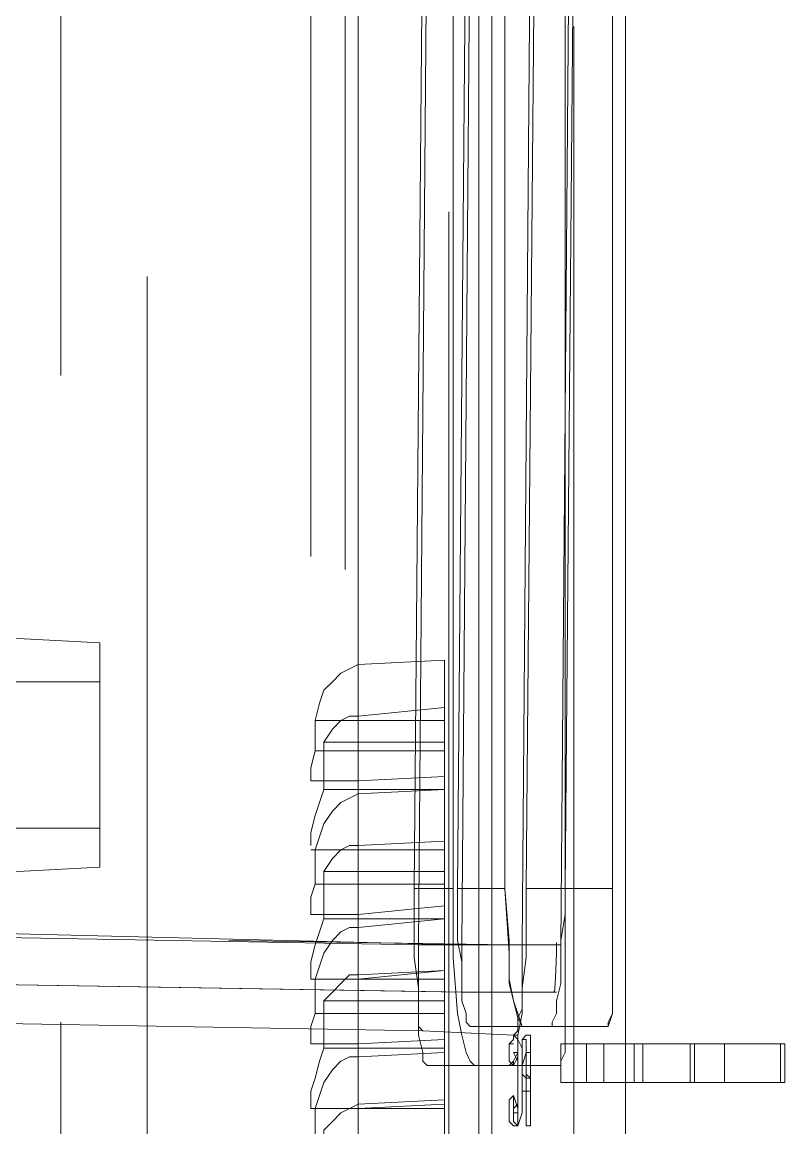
# Model space of a CAD drawing. Header units: millimetres. Extents: x 2788 to 2954, y 1337 to 1391.
# Drawn here: x 2903.5231 to 2903.7104, y 1348.52 to 1348.7914 of the extents above; entities that cross this region are included whole.
import ezdxf

# ---------------------------------------------------------------- set-up
doc = ezdxf.new("R2010")
doc.units = ezdxf.units.MM
doc.layers.add('PDF_0', color=7, linetype='Continuous')

msp = doc.modelspace()

# ---------------------------------------------------------------- linework, layer by layer
at = {"layer": 'PDF_0', "lineweight": 15}
msp.add_lwpolyline([(2902.91875, 1348.53056, 0.3159), (2902.92721, 1348.51944), (2902.92721, 1348.30565), (2902.92721, 1348.30248), (2902.94944, 1348.30248), (2902.94944, 1348.30565), (2902.94944, 1348.36175), (2903.52202, 1348.36175), (2903.52202, 1348.30354), (2903.52202, 1348.30248), (2903.60563, 1348.30248), (2903.60563, 1348.30354), (2903.60563, 1350.37477), (2903.60563, 1350.37688), (2903.52202, 1350.37688), (2903.52202, 1350.37477), (2903.52202, 1350.3155), (2902.94944, 1350.3155), (2902.94944, 1350.37265), (2902.94944, 1350.37688), (2902.92721, 1350.37688), (2902.92721, 1350.37265), (2902.92721, 1350.15992, 0.3159), (2902.91875, 1350.1488)], format="xyb", dxfattribs=at)
for points in [[(2903.67019, 1348.43054), (2903.67019, 1348.42948), (2903.67019, 1348.42631), (2903.67019, 1348.41466), (2903.67019, 1348.40937), (2903.67019, 1348.37021), (2903.67019, 1348.32153), (2903.64373, 1348.32153), (2903.64161, 1348.32364), (2903.64055, 1348.32682), (2903.64055, 1348.33105), (2903.6395, 1348.34269), (2903.63844, 1348.35645), (2903.63844, 1350.24035), (2903.6395, 1350.25517), (2903.64055, 1350.26787), (2903.64055, 1350.2721), (2903.64161, 1350.27634), (2903.64267, 1350.27845), (2903.64373, 1350.27845)], [(2903.67125, 1348.54061), (2903.67125, 1350.26364)], [(2903.63844, 1350.24035), (2903.63738, 1350.24035), (2903.63526, 1350.24035), (2903.63526, 1348.35645), (2903.63738, 1348.35645), (2903.63844, 1348.35645)], [(2903.64373, 1348.55119), (2903.64267, 1348.55649), (2903.64267, 1348.56284), (2903.64161, 1348.57871), (2903.64161, 1348.78404), (2903.64161, 1348.94491), (2903.64161, 1348.95549), (2903.64267, 1348.96607), (2903.64373, 1348.97348), (2903.64479, 1348.97666)], [(2903.65855, 1348.95655), (2903.64267, 1348.95655), (2903.65855, 1348.95655), (2903.65537, 1348.56495), (2903.64267, 1348.56495), (2903.65537, 1348.56495)], [(2903.66807, 1348.94491), (2903.66807, 1348.73958), (2903.66807, 1348.57871), (2903.66807, 1348.56601), (2903.66807, 1348.55543), (2903.66807, 1348.55119), (2903.66807, 1348.54802), (2903.66701, 1348.54484), (2903.64585, 1348.54484), (2903.64479, 1348.54802), (2903.64373, 1348.55119), (2903.64267, 1348.55543), (2903.64267, 1348.56601), (2903.64161, 1348.57871), (2903.64161, 1348.78404), (2903.64161, 1348.94491)], [(2903.66701, 1348.54484), (2903.66701, 1348.5459), (2903.66807, 1348.54802), (2903.66807, 1348.55119), (2903.66807, 1348.55543), (2903.66807, 1348.56601), (2903.66807, 1348.57871), (2903.65643, 1348.57871), (2903.65643, 1348.57236), (2903.65537, 1348.56601), (2903.65537, 1348.56072), (2903.65537, 1348.55543), (2903.65431, 1348.55119), (2903.65431, 1348.54802), (2903.65325, 1348.5459), (2903.65325, 1348.54484), (2903.65325, 1348.5459), (2903.65431, 1348.54802), (2903.65431, 1348.55119), (2903.65537, 1348.55543), (2903.65537, 1348.56072), (2903.65537, 1348.56601), (2903.65643, 1348.57236), (2903.65643, 1348.57871), (2903.6596, 1348.94491)], [(2903.66807, 1348.94491), (2903.66807, 1348.73958), (2903.66807, 1348.57871)], [(2903.60563, 1348.60517), (2903.62679, 1348.60623), (2903.62679, 1348.59035), (2903.60563, 1348.5893)], [(2903.62679, 1348.60305), (2903.60563, 1348.60305)], [(2903.60563, 1348.57236), (2903.62679, 1348.57448), (2903.62679, 1348.5586), (2903.60563, 1348.55649)], [(2903.62679, 1348.5713), (2903.60563, 1348.5713)], [(2903.65431, 1348.55331), (2903.64373, 1348.55331)], [(2903.60563, 1348.54061), (2903.62679, 1348.54167), (2903.62679, 1348.52579), (2903.60563, 1348.52473)], [(2903.62679, 1348.53955), (2903.60563, 1348.53955)], [(2903.66595, 1348.53108), (2903.68712, 1348.53108), (2903.70935, 1348.53108), (2903.71041, 1348.53108), (2903.71041, 1348.54061), (2903.70935, 1348.54061), (2903.68712, 1348.54061), (2903.66595, 1348.54061)], [(2903.68712, 1348.54061), (2903.68712, 1348.53108)], [(2903.70935, 1348.54061), (2903.70935, 1348.53108)], [(2903.71041, 1348.54061), (2903.71041, 1348.53108)], [(2903.67019, 1348.42948), (2903.67125, 1348.43054), (2903.67125, 1348.53108)]]:
    msp.add_lwpolyline(points, dxfattribs=at)
at = {"layer": 'PDF_0', "lineweight": 0}
for points in [[(2903.5326, 1349.02217), (2903.5326, 1348.70466)], [(2903.49238, 1348.55119), (2903.49556, 1348.54696), (2903.49979, 1348.5459), (2903.6215, 1348.54379), (2903.62044, 1348.54484), (2903.62044, 1348.54696), (2903.62044, 1348.55014), (2903.62044, 1348.55331), (2903.62044, 1348.55754), (2903.62044, 1348.56072), (2903.62044, 1348.56495), (2903.62362, 1348.95655), (2903.64902, 1348.95655), (2903.64902, 1348.96184), (2903.64902, 1348.96502), (2903.64902, 1348.96925), (2903.64902, 1348.97243), (2903.64902, 1348.9756), (2903.64902, 1348.97772), (2903.64796, 1348.97878), (2903.64479, 1348.97878), (2903.64161, 1348.97878), (2903.64055, 1348.97878)], [(2903.59399, 1348.97772), (2903.59399, 1348.66021)], [(2903.60245, 1348.97454), (2903.60245, 1348.65703)], [(2903.64267, 1348.96925), (2903.63526, 1348.96819), (2903.6342, 1348.96607), (2903.6342, 1348.96502), (2903.6342, 1348.9629), (2903.6342, 1348.96078), (2903.6342, 1348.95867), (2903.6342, 1348.95655), (2903.63103, 1348.56495), (2903.63103, 1348.56284), (2903.63103, 1348.56072), (2903.63103, 1348.5586), (2903.63103, 1348.55649), (2903.63103, 1348.55543), (2903.63103, 1348.55437), (2903.63103, 1348.55331), (2903.63209, 1348.55331), (2903.64373, 1348.55331)], [(2903.64373, 1348.52368), (2903.64373, 1348.52473), (2903.64479, 1348.52579), (2903.64479, 1348.53108), (2903.64479, 1348.53955), (2903.64479, 1348.54167), (2903.64373, 1348.54273), (2903.64479, 1348.54379), (2903.64479, 1348.54484), (2903.64479, 1348.54696), (2903.64585, 1348.54908), (2903.64585, 1348.55331), (2903.64585, 1348.55649), (2903.64585, 1348.56072), (2903.64585, 1348.56495), (2903.64902, 1348.95655), (2903.62362, 1348.95655)], [(2903.62891, 1348.57871), (2903.61939, 1348.57871), (2903.61939, 1348.57024), (2903.61939, 1348.56178), (2903.62044, 1348.55437), (2903.62044, 1348.54802), (2903.62044, 1348.54273), (2903.6215, 1348.53849), (2903.6215, 1348.53638), (2903.62256, 1348.53532), (2903.6215, 1348.53638), (2903.6215, 1348.53849), (2903.62044, 1348.54273), (2903.62044, 1348.54802), (2903.62044, 1348.55437), (2903.61939, 1348.56178), (2903.61939, 1348.57024), (2903.61939, 1348.57871), (2903.62256, 1348.94491)], [(2903.62891, 1348.94491), (2903.62891, 1348.73958), (2903.62891, 1348.57871), (2903.62891, 1348.56178), (2903.62997, 1348.54802), (2903.63103, 1348.54273), (2903.63209, 1348.53849), (2903.63315, 1348.53638), (2903.6342, 1348.53532), (2903.62256, 1348.53532)], [(2903.65643, 1348.94491), (2903.65643, 1348.78404), (2903.65643, 1348.57871), (2903.65643, 1348.56178), (2903.65643, 1348.54802), (2903.65643, 1348.54273), (2903.65643, 1348.53849), (2903.65537, 1348.53638), (2903.65537, 1348.53532), (2903.6342, 1348.53532), (2903.63315, 1348.53638), (2903.63209, 1348.53849), (2903.63103, 1348.54273), (2903.62997, 1348.54802), (2903.62891, 1348.56178), (2903.62891, 1348.57871), (2903.62891, 1348.73958), (2903.62891, 1348.94491)], [(2903.63315, 1348.94491), (2903.62997, 1348.57871), (2903.62997, 1348.57236), (2903.62997, 1348.56601), (2903.63103, 1348.56072), (2903.63103, 1348.55543), (2903.63103, 1348.55119), (2903.63209, 1348.54802), (2903.63209, 1348.5459), (2903.63315, 1348.54484), (2903.64585, 1348.54484), (2903.64479, 1348.54696), (2903.64373, 1348.55119)], [(2903.65643, 1348.94491), (2903.65643, 1348.78404), (2903.65643, 1348.57871), (2903.6469, 1348.57871), (2903.65008, 1348.94491)], [(2903.62679, 1348.91845), (2903.60563, 1348.91633), (2903.60563, 1348.63375), (2903.60351, 1348.63269), (2903.60139, 1348.63163), (2903.59928, 1348.62951), (2903.59716, 1348.6274), (2903.5961, 1348.62422), (2903.59504, 1348.61999)], [(2903.65855, 1348.43266), (2903.65855, 1348.79039)], [(2903.62785, 1348.74488), (2903.62785, 1348.35645)], [(2903.55377, 1348.729), (2903.55377, 1348.36492), (2903.55377, 1348.32788), (2903.5326, 1348.32788)], [(2903.50191, 1348.65915), (2903.50191, 1348.56813), (2903.50191, 1348.55543), (2903.63209, 1348.55331), (2903.50191, 1348.55543), (2903.63103, 1348.55331), (2903.50191, 1348.55543)], [(2903.54213, 1348.63904), (2903.50191, 1348.64116), (2903.50191, 1348.58189), (2903.54213, 1348.584)], [(2903.60563, 1348.63375), (2903.62679, 1348.63481), (2903.62679, 1348.61999)], [(2903.59399, 1348.5893), (2903.59399, 1348.59247), (2903.59504, 1348.5967), (2903.5961, 1348.59988), (2903.59716, 1348.60305), (2903.59716, 1348.6147), (2903.59928, 1348.61787), (2903.60139, 1348.61999), (2903.60351, 1348.62105), (2903.60563, 1348.62105), (2903.60563, 1348.602)], [(2903.60563, 1348.62105), (2903.62679, 1348.62316)], [(2903.62679, 1348.61258), (2903.62679, 1348.61999), (2903.59504, 1348.61999), (2903.59504, 1348.61258)], [(2903.62679, 1348.6147), (2903.59716, 1348.6147)], [(2903.60563, 1348.60517), (2903.59399, 1348.60517), (2903.59399, 1348.60835), (2903.59504, 1348.61258), (2903.62679, 1348.61258), (2903.62679, 1348.60623)], [(2903.62679, 1348.60305), (2903.60563, 1348.602), (2903.60351, 1348.60094), (2903.60139, 1348.59988), (2903.59928, 1348.59776), (2903.59716, 1348.59459), (2903.5961, 1348.59141), (2903.59504, 1348.58824)], [(2903.60563, 1348.60305), (2903.59716, 1348.60305)], [(2903.60563, 1348.5893), (2903.62679, 1348.59035), (2903.62679, 1348.58824), (2903.59504, 1348.58824), (2903.59504, 1348.57977)], [(2903.59716, 1348.58294), (2903.59928, 1348.58612), (2903.60139, 1348.58824), (2903.60351, 1348.5893), (2903.60563, 1348.5893), (2903.60563, 1348.56919)], [(2903.60563, 1348.58824), (2903.59399, 1348.58824)], [(2903.60563, 1348.57236), (2903.59399, 1348.57236), (2903.59399, 1348.57659), (2903.59504, 1348.57977), (2903.62679, 1348.57977), (2903.62679, 1348.58824)], [(2903.60563, 1348.55649), (2903.59399, 1348.55649), (2903.59399, 1348.56072), (2903.59504, 1348.56495), (2903.5961, 1348.56813), (2903.59716, 1348.5713), (2903.59716, 1348.58294), (2903.62679, 1348.58294)], [(2903.62679, 1348.57977), (2903.62679, 1348.57448)], [(2903.63315, 1348.54484), (2903.63209, 1348.5459), (2903.63209, 1348.54802), (2903.63103, 1348.55119), (2903.63103, 1348.55543), (2903.63103, 1348.56072), (2903.62997, 1348.56601), (2903.62997, 1348.57236), (2903.62997, 1348.57871), (2903.64161, 1348.57871)], [(2903.65537, 1348.53532), (2903.65537, 1348.53638), (2903.65643, 1348.53849), (2903.65643, 1348.54273), (2903.65643, 1348.54802), (2903.65643, 1348.56178), (2903.65643, 1348.57871)], [(2903.62679, 1348.5713), (2903.60563, 1348.56919), (2903.60351, 1348.56919), (2903.60139, 1348.56813), (2903.59928, 1348.56601), (2903.59716, 1348.56284), (2903.5961, 1348.55966), (2903.59504, 1348.55649), (2903.59504, 1348.54802), (2903.59399, 1348.54484), (2903.59399, 1348.54061), (2903.60563, 1348.54061)], [(2903.60563, 1348.5713), (2903.59716, 1348.5713)], [(2903.49556, 1348.54696), (2903.49979, 1348.5459), (2903.49979, 1348.54908), (2903.49979, 1348.55331), (2903.49979, 1348.56707), (2903.4945, 1348.56707), (2903.49238, 1348.56707), (2903.49238, 1348.55331), (2903.49238, 1348.55119), (2903.49238, 1348.55331), (2903.49238, 1348.55014), (2903.4945, 1348.54802), (2903.49662, 1348.5459), (2903.49979, 1348.5459), (2903.6215, 1348.54379), (2903.64373, 1348.54273), (2903.64479, 1348.54167), (2903.64479, 1348.53955), (2903.64479, 1348.53108), (2903.64479, 1348.53638), (2903.64479, 1348.53849), (2903.64479, 1348.53744), (2903.64373, 1348.53532), (2903.64373, 1348.53638)], [(2903.62044, 1348.56495), (2903.64585, 1348.56495), (2903.62044, 1348.56495), (2903.49979, 1348.56707), (2903.49979, 1348.55966), (2903.49979, 1348.55225), (2903.49979, 1348.54696), (2903.49979, 1348.5459)], [(2903.60563, 1348.55754), (2903.62679, 1348.5586), (2903.62679, 1348.55649), (2903.59504, 1348.55649)], [(2903.62679, 1348.55649), (2903.62679, 1348.54802), (2903.59504, 1348.54802)], [(2903.59716, 1348.53955), (2903.59716, 1348.55119), (2903.59928, 1348.55331), (2903.60139, 1348.55543), (2903.60351, 1348.55754), (2903.60563, 1348.55754), (2903.60563, 1348.53744)], [(2903.62679, 1348.55119), (2903.59716, 1348.55119)], [(2903.62679, 1348.54802), (2903.62679, 1348.54167)], [(2903.5326, 1348.5459), (2903.5326, 1348.31412)], [(2903.6215, 1348.54379), (2903.6215, 1348.54379)], [(2903.6215, 1348.54379), (2903.6215, 1348.54379)], [(2903.64479, 1348.54273), (2903.64479, 1348.54167), (2903.64585, 1348.53955), (2903.64585, 1348.53108), (2903.64585, 1348.52368), (2903.64479, 1348.5205), (2903.64373, 1348.52156), (2903.64373, 1348.52685), (2903.64373, 1348.52791), (2903.64267, 1348.52685), (2903.64267, 1348.52156), (2903.64373, 1348.5205), (2903.64479, 1348.5205), (2903.64479, 1348.52368), (2903.64479, 1348.53108), (2903.64479, 1348.53638), (2903.64479, 1348.53849), (2903.64373, 1348.53849), (2903.64479, 1348.53638), (2903.64479, 1348.53108), (2903.64479, 1348.52579), (2903.64479, 1348.52473), (2903.64479, 1348.52368), (2903.64479, 1348.52473), (2903.64373, 1348.52791), (2903.64373, 1348.52473), (2903.64373, 1348.52368), (2903.64373, 1348.52473), (2903.64373, 1348.52791), (2903.64479, 1348.52473), (2903.64479, 1348.52368), (2903.64479, 1348.52473), (2903.64479, 1348.52579), (2903.64479, 1348.53108), (2903.64479, 1348.52368), (2903.64479, 1348.5205), (2903.64373, 1348.5205), (2903.64479, 1348.5205), (2903.64585, 1348.52368), (2903.64585, 1348.53108), (2903.64585, 1348.53955), (2903.64479, 1348.54167), (2903.64479, 1348.54273), (2903.64373, 1348.54273), (2903.64373, 1348.54167), (2903.64267, 1348.54061), (2903.64373, 1348.54061)], [(2903.64373, 1348.54273), (2903.64373, 1348.54167), (2903.64267, 1348.54061), (2903.64267, 1348.53638), (2903.64373, 1348.53532), (2903.64479, 1348.53744), (2903.64479, 1348.53849)], [(2903.64585, 1348.54167), (2903.64585, 1348.53955), (2903.64585, 1348.53532), (2903.6469, 1348.53532), (2903.6469, 1348.5332), (2903.64796, 1348.53214), (2903.6469, 1348.53214), (2903.64585, 1348.5332), (2903.64585, 1348.53532), (2903.6469, 1348.53849), (2903.6469, 1348.53532), (2903.6469, 1348.5332), (2903.64796, 1348.53214), (2903.64796, 1348.53849), (2903.6469, 1348.53849), (2903.6469, 1348.53214), (2903.64585, 1348.5332), (2903.64585, 1348.53532), (2903.6469, 1348.53849), (2903.6469, 1348.53532), (2903.6469, 1348.53955), (2903.6469, 1348.54167), (2903.6469, 1348.53955), (2903.6469, 1348.53532), (2903.6469, 1348.53108), (2903.6469, 1348.52897), (2903.64796, 1348.52897), (2903.6469, 1348.52897), (2903.64796, 1348.52897), (2903.64796, 1348.5205), (2903.64796, 1348.54273), (2903.6469, 1348.54273), (2903.64585, 1348.54167), (2903.6469, 1348.54273), (2903.64796, 1348.54273), (2903.64796, 1348.5205), (2903.6469, 1348.5205), (2903.6469, 1348.52897), (2903.6469, 1348.53108), (2903.6469, 1348.53532)], [(2903.64796, 1348.54273), (2903.64796, 1348.54273)], [(2903.64796, 1348.54273), (2903.64796, 1348.54273)], [(2903.60563, 1348.52473), (2903.59399, 1348.52473), (2903.59399, 1348.52897), (2903.59504, 1348.53214), (2903.5961, 1348.53638), (2903.59716, 1348.53955), (2903.60563, 1348.53955)], [(2903.64267, 1348.54061), (2903.64267, 1348.53638)], [(2903.6469, 1348.54167), (2903.64585, 1348.54167), (2903.64585, 1348.53955), (2903.64585, 1348.53532), (2903.64585, 1348.53108), (2903.64585, 1348.52897), (2903.64585, 1348.53108), (2903.64585, 1348.53532)], [(2903.67125, 1348.53108), (2903.67125, 1348.54061)], [(2903.67336, 1348.54061), (2903.67336, 1348.53108)], [(2903.67548, 1348.54061), (2903.67548, 1348.53108)], [(2903.68818, 1348.54061), (2903.68818, 1348.53108)], [(2903.69559, 1348.53108), (2903.69559, 1348.54061)], [(2903.62679, 1348.53849), (2903.60563, 1348.53744), (2903.60351, 1348.53744), (2903.60139, 1348.53638), (2903.59928, 1348.53426), (2903.59716, 1348.53108), (2903.5961, 1348.52791), (2903.59504, 1348.52473), (2903.62679, 1348.52473)], [(2903.64373, 1348.53849), (2903.64479, 1348.53638), (2903.64479, 1348.53108), (2903.64479, 1348.52579), (2903.64373, 1348.52473), (2903.64373, 1348.52368), (2903.64479, 1348.52368)], [(2903.6469, 1348.53849), (2903.6469, 1348.53849)], [(2903.6469, 1348.53849), (2903.6469, 1348.53849)], [(2903.6469, 1348.53849), (2903.6469, 1348.53849)], [(2903.6469, 1348.53849), (2903.6469, 1348.53849)], [(2903.6469, 1348.53849), (2903.6469, 1348.53849)], [(2903.64796, 1348.53849), (2903.64796, 1348.53849)], [(2903.64373, 1348.53532), (2903.64373, 1348.53532)], [(2903.6469, 1348.53214), (2903.6469, 1348.53214)], [(2903.6469, 1348.53214), (2903.6469, 1348.53214)], [(2903.64796, 1348.53214), (2903.64796, 1348.53214)], [(2903.64585, 1348.52897), (2903.6469, 1348.52897)], [(2903.6469, 1348.52897), (2903.6469, 1348.52897)], [(2903.6469, 1348.52897), (2903.6469, 1348.52897)], [(2903.64796, 1348.52897), (2903.64796, 1348.52897)], [(2903.60563, 1348.52579), (2903.62679, 1348.52685)], [(2903.64267, 1348.52685), (2903.64267, 1348.52156), (2903.64373, 1348.5205)], [(2903.64373, 1348.52791), (2903.64373, 1348.52791)], [(2903.64373, 1348.52685), (2903.64373, 1348.52156), (2903.64479, 1348.5205)], [(2903.60563, 1348.50568), (2903.60563, 1348.52579), (2903.60351, 1348.52473), (2903.60139, 1348.52368), (2903.59928, 1348.52156), (2903.59716, 1348.51944), (2903.59716, 1348.5078), (2903.5961, 1348.50463), (2903.59504, 1348.50039), (2903.59399, 1348.49722), (2903.59399, 1348.49298), (2903.60563, 1348.49298)], [(2903.59504, 1348.52473), (2903.59504, 1348.51627)], [(2903.62679, 1348.52579), (2903.62679, 1348.52473), (2903.62679, 1348.51627), (2903.62679, 1348.50992)], [(2903.64796, 1348.5205), (2903.6469, 1348.5205)], [(2903.64796, 1348.5205), (2903.64796, 1348.5205)], [(2903.64796, 1348.5205), (2903.64796, 1348.5205)]]:
    msp.add_lwpolyline(points, dxfattribs=at)
for points in [[(2903.54213, 1348.63904), (2903.54213, 1348.584)], [(2903.54213, 1348.59353), (2903.50191, 1348.59353), (2903.50191, 1348.62951), (2903.54213, 1348.62951)], [(2903.6469, 1348.57871), (2903.6469, 1348.57024), (2903.6469, 1348.56178), (2903.64585, 1348.55437), (2903.64585, 1348.54802), (2903.64479, 1348.54273), (2903.64479, 1348.53849), (2903.64373, 1348.53638), (2903.64267, 1348.53532), (2903.64373, 1348.53638), (2903.64479, 1348.53849), (2903.64479, 1348.54273), (2903.64585, 1348.54802), (2903.64585, 1348.55437), (2903.6469, 1348.56178), (2903.6469, 1348.57024)], [(2903.63103, 1348.56495), (2903.50191, 1348.56813)], [(2903.57388, 1348.56601), (2903.64267, 1348.56495)], [(2903.66172, 1348.53108), (2903.66172, 1348.54061)], [(2903.6469, 1348.53849), (2903.64796, 1348.53849)], [(2903.6469, 1348.52897), (2903.64585, 1348.52897)]]:
    msp.add_lwpolyline(points, close=True, dxfattribs=at)
at = {"layer": 'PDF_0', "lineweight": 15}
msp.add_lwpolyline([(2903.65537, 1348.53108), (2903.66595, 1348.53108), (2903.66595, 1348.54061), (2903.65537, 1348.54061)], close=True, dxfattribs=at)
msp.add_open_spline([(2903.65368, 1348.55331), (2903.65397, 1348.5533), (2903.65425, 1348.55875), (2903.65431, 1348.56547)], degree=3, dxfattribs=at)

doc.saveas('drawing.dxf')
